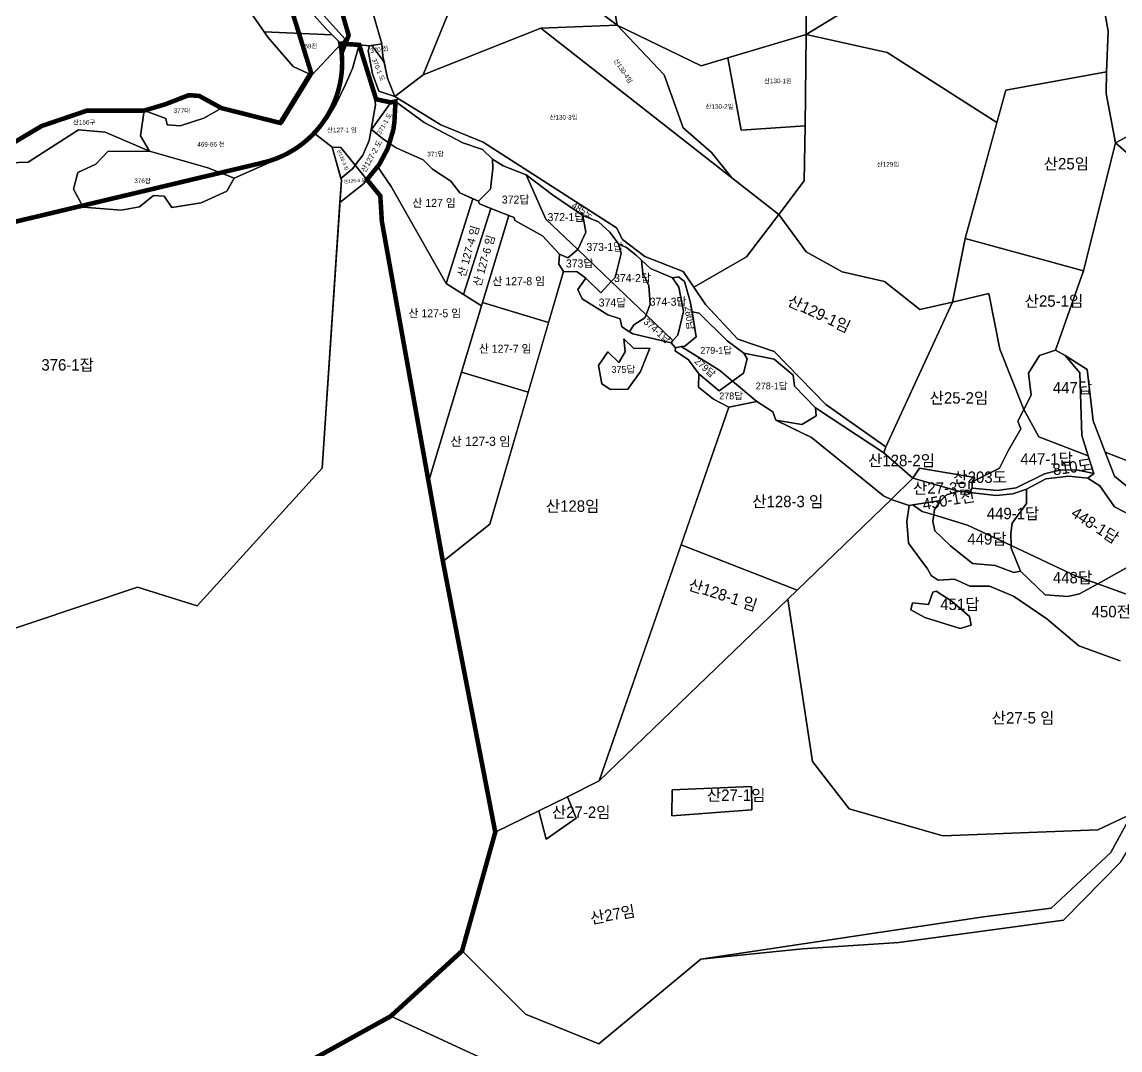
# Model space of a CAD drawing. Header units: metres. Extents: x 245462 to 249549, y 373212 to 377851.
# Drawn here: x 248283.8 to 248763.9, y 375395.7 to 375845.1 of the extents above; entities that cross this region are included whole.
import ezdxf

# ---------------------------------------------------------------- set-up
doc = ezdxf.new("R2010")
doc.units = ezdxf.units.M
doc.linetypes.add('boundary', pattern=[170, 150, -4, 4, -4, 4, -4])
for name, color, linetype in [('-00-경계_369-1 369 매입(20240430)', 7, 'Continuous'), ('-00-도시계획도로 현황측량경계', 7, 'Continuous'), ('00_지번', 6, 'Continuous'), ('00_지적', 6, 'Continuous')]:
    doc.layers.add(name, color=color, linetype=linetype)
doc.styles.get("Standard").update_dxf_attribs({"font": ''})
doc.styles.get('Standard').set_extended_font_data('Gulim')

msp = doc.modelspace()

# ---------------------------------------------------------------- linework, layer by layer
at = {"layer": '-00-경계_369-1 369 매입(20240430)', "color": 1, "linetype": 'boundary', "const_width": 2}
msp.add_lwpolyline([(248391.3689789407, 375380.7545336693), (248445.0782232093, 375410.467200669), (248476.2206105405, 375438.958524864), (248490.7497260903, 375490.8944614339), (248467.8660199061, 375609.1634497723), (248441.1598629489, 375757.8852094399), (248440.4896940912, 375769.0231371544), (248434.6526154468, 375776.1730069671), (248439.995484676, 375782.7160533918), (248443.7233548825, 375789.769071948), (248444.4253155283, 375792.0600700825), (248446.2092129127, 375798.0500644293), (248446.6531589545, 375801.3750528327), (248447.117018037, 375810.3060103768), (248445.1260353242, 375809.8979817965), (248438.6630471403, 375811.2518749425), (248437.7280056661, 375814.260843726), (248431.2697191504, 375835.0506280884), (248423.034398438, 375835.5903837209), (248423.293522064, 375834.0571442072), (248423.499484474, 375832.5158629399), (248423.652039433, 375830.9683825907), (248423.7510045566, 375829.4165532335), (248423.7962615293, 375827.8622301507), (248423.7877562393, 375826.307271596), (248423.7254988591, 375824.7535365939), (248423.6095638193, 375823.2028826941), (248423.4400897244, 375821.6571637743), (248423.2172791883, 375820.1182278045), (248422.9413985878, 375818.587914648), (248422.6127777533, 375817.0680538578), (248422.2318095654, 375815.5604624933), (248421.7989494808, 375814.0669429457), (248421.3147150076, 375812.5892807757), (248420.7796850714, 375811.1292425944), (248420.1944993121, 375809.6885739386), (248419.5598573558, 375808.2689971905), (248418.8765179342, 375806.8722095104), (248418.1452980115, 375805.4998808201), (248417.3670717911, 375804.1536517975), (248416.5427696776, 375802.8351319189), (248415.6733771556, 375801.5458975231), (248414.7599336213, 375800.2874899522), (248413.8035311322, 375799.0614136804), (248412.8053131137, 375797.8691345433), (248411.7664729717, 375796.7120779527), (248410.6882526851, 375795.5916272221), (248409.5719413105, 375794.5091218998), (248408.4188734458, 375793.4658561673), (248407.2304276327, 375792.4630772921), (248406.0080247078, 375791.5019841378), (248404.7531261054, 375790.5837257386), (248403.4672321094, 375789.7093999084), (248402.151880059, 375788.8800519447), (248400.8086425153, 375788.0966733649), (248399.4391253736, 375787.3602007345), (248398.0449659522, 375786.6715145399), (248396.6278310256, 375786.0314381323), (248395.1894148385, 375785.4407367553), (248393.7314370799, 375784.9001166136), (248392.2556408237, 375784.4102240504), (248390.7637904477, 375783.9716447465), (248389.2576695209, 375783.5849030465), (248238.85890649, 375747.7252423583)], dxfattribs=at)
at = {"layer": '-00-도시계획도로 현황측량경계', "color": 5, "linetype": 'boundary', "const_width": 2}
for points in [[(248414.4623466782, 375881.5920172056), (248426.6533239933, 375839.1911847533), (248423.5923344462, 375831.6413476209), (248423.7156091068, 375830.0747325567), (248423.7840746648, 375828.5047669918), (248423.7976475232, 375826.9333678762), (248423.7563111134, 375825.3624539046), (248423.6601159011, 375823.7939431813), (248423.5091793446, 375822.2297508789), (248423.3036857403, 375820.6717868895), (248423.0438860012, 375819.1219535044), (248422.73009734, 375817.5821430921), (248422.3627028939, 375816.0542357757), (248421.9421512646, 375814.5400971495), (248421.4689559409, 375813.0415759949), (248420.9436947041, 375811.5605020182), (248420.3670089074, 375810.0986836334), (248419.7396026829, 375808.6579057358), (248419.0622421031, 375807.2399275308), (248418.3357542344, 375805.846480386), (248417.5610261246, 375804.4792657204), (248416.7390037257, 375803.1399529131), (248415.8706907373, 375801.830177289), (248414.9571473763, 375800.5515380898), (248413.9994890909, 375799.3055965551), (248412.9988851945, 375798.0938739924), (248411.956557432, 375796.9178499331), (248410.8737784988, 375795.7789603122), (248409.7518704778, 375794.678595729), (248408.5922032336, 375793.618099741), (248407.396192732, 375792.5987672296), (248406.1652993123, 375791.6218428103), (248404.9010259182, 375790.6885193199), (248403.6049162321, 375789.7999363576), (248402.2785528228, 375788.9571788973), (248400.9235551936, 375788.161275953), (248399.5415778105, 375787.413199332), (248398.1343080894, 375786.7138624499), (248396.7034643206, 375786.0641192029), (248395.2507935791, 375785.4647629371), (248393.7780695911, 375784.9165254721), (248392.2870905699, 375784.4200762179), (248390.7796770268, 375783.9760213433), (248389.2576695209, 375783.5849030465), (248238.8455422396, 375747.7220576749)], [(248277.835747936, 375790.9154967034), (248292.4550327463, 375799.5916743946), (248312.0748214758, 375806.2559413289), (248337.3016813584, 375806.3353317398), (248346.4005891633, 375809.0524576193), (248356.7124704781, 375813.0485951687), (248361.3134500314, 375812.7336682127), (248371.0104790047, 375807.4168480239), (248396.7015495843, 375800.9190160342), (248410.2129665451, 375822.9360992419), (248395.9896295405, 375868.8682082474)]]:
    msp.add_lwpolyline(points, dxfattribs=at)
at = {"layer": '00_지적', "linetype": 'Continuous'}
for points in [[(248532.1919571108, 375912.9177590835), (248544.1089636425, 375843.7193283869), (248517.5588014597, 375863.6208063606), (248487.1199538817, 375864.5983292522), (248477.6089667285, 375867.1491676897), (248480.8688247178, 375875.1571736888), (248480.5172965207, 375909.3739780258), (248495.5172241531, 375908.7142141214), (248532.1919571108, 375912.9177590835)], [(248647.1717832061, 375883.2897055671), (248662.9445119217, 375895.1948838281), (248667.8544395361, 375898.1219436578), (248671.5724042715, 375899.0769959556), (248679.6003281155, 375901.1401089102), (248688.8292149494, 375905.1652295573), (248692.7671390386, 375908.6652711341), (248696.0180867444, 375910.8853091837), (248702.6132286008, 375899.3874752978), (248722.0394232593, 375879.9248845158), (248691.9878816015, 375861.0195238629), (248664.855090097, 375857.2021245977), (248651.1552668019, 375850.6639486264), (248642.044344776, 375848.8678174269), (248626.7205719606, 375839.6496311858), (248626.8771163674, 375868.9974704985), (248622.7739984095, 375878.0683564929), (248647.1717832061, 375883.2897055671)], [(248381.0877149124, 375853.1577498722), (248391.2938865145, 375838.4539897615), (248402.4170253789, 375825.5372339112), (248410.5900378572, 375821.827381177), (248397.641436736, 375800.6812980922), (248371.0104790047, 375807.4168480239), (248361.3134500314, 375812.7336682127), (248356.7124704781, 375813.0485951709), (248346.4005891633, 375809.0524576214), (248337.3016813584, 375806.3353317398), (248312.0748214758, 375806.2559413289), (248292.4550327463, 375799.5916743946), (248263.2164625381, 375782.2393178737), (248262.7983757115, 375787.9932794034), (248253.0954345013, 375787.6471309921), (248248.0606074744, 375778.270105122), (248239.0656606185, 375778.036967064), (248223.2768898179, 375768.8527735229), (248203.2355962935, 375794.9263180544), (248108.1943958277, 375906.2152267485)], [(248381.0877149124, 375853.1577498722), (248391.2938865145, 375838.4539897615), (248402.4170253789, 375825.5372339112), (248410.5900378572, 375821.827381177), (248397.641436736, 375800.6812980922), (248371.0104790047, 375807.4168480239), (248361.3134500314, 375812.7336682127), (248356.7124704781, 375813.0485951709), (248346.4005891633, 375809.0524576214), (248337.3016813584, 375806.3353317398), (248312.0748214758, 375806.2559413289), (248292.4550327463, 375799.5916743946), (248263.2164625381, 375782.2393178737), (248262.7983757115, 375787.9932794034), (248253.0954345013, 375787.6471309921), (248248.0606074744, 375778.270105122), (248239.0656606185, 375778.036967064), (248223.2768898179, 375768.8527735229), (248203.2355962935, 375794.9263180544), (248108.1943958277, 375906.2152267485)], [(248398.9293146716, 375872.6519179462), (248397.6271954826, 375880.8078524307), (248389.3950701994, 375891.8206636432), (248386.043975002, 375899.1555709306), (248387.1999529613, 375900.1675832227), (248394.7010669727, 375890.1427551846), (248400.2991481533, 375882.9128821232), (248401.7402666238, 375874.7539498142), (248410.1895419863, 375853.9771962398), (248425.175715189, 375837.4715202097), (248423.3987544932, 375835.5665032629), (248416.4826879964, 375842.3163585771), (248406.9625735822, 375853.0841511977), (248400.8974215922, 375865.0509906967), (248399.4003514373, 375870.1109393686), (248398.9293146716, 375872.6519179462)], [(248449.3308289721, 375886.0896242107), (248447.512032231, 375873.6166653707), (248458.680009297, 375871.1278522643), (248465.1219495927, 375872.6929433876), (248468.906978507, 375869.4810198859), (248477.6089667285, 375867.1491676897), (248459.194768598, 375821.9351336911), (248446.7849839359, 375812.44499416), (248443.6418769027, 375820.4709008436), (248441.6337378719, 375830.1588158754), (248441.170658164, 375835.4677791813), (248434.4573300388, 375859.0335441503), (248428.0219527806, 375885.671296351), (248430.0959287064, 375886.488323947), (248448.5708231674, 375886.734608859), (248449.3308289721, 375886.0896242107)], [(248795.8508817308, 375888.6549799383), (248797.8129108357, 375886.0800246613), (248795.5990200223, 375879.8200251315), (248795.7000862528, 375875.5100506409), (248794.7001415802, 375872.2950530125), (248798.5641508219, 375870.3261238383), (248804.4741113715, 375870.7732129488), (248812.9752108291, 375861.3353971521), (248818.0913586935, 375849.9765395648), (248830.2885866321, 375830.9358343938), (248832.2885944288, 375829.721872139), (248761.8585639762, 375792.1639893062), (248757.8902509253, 375813.7768077137), (248757.9191048806, 375823.1917558388), (248758.6878246935, 375841.0006687945), (248755.1545342695, 375860.9985029097), (248752.5223178356, 375875.9003793047), (248795.8508817308, 375888.6549799383)], [(248538.8975234369, 375873.9830794163), (248539.6365102426, 375874.5720876028), (248549.0293928553, 375878.8112095912), (248557.2703275828, 375880.096330145), (248568.1772753308, 375879.593501958), (248585.4612035609, 375878.084778188), (248604.926111985, 375877.0790854129), (248610.9670813223, 375876.9121799503), (248620.1960253265, 375877.2473211107), (248622.7739984095, 375878.0683564929), (248626.8771163674, 375868.9974704985), (248626.7205719606, 375839.6496311858), (248592.4479200034, 375829.3621572672), (248580.7020392872, 375825.8359948385), (248544.1089636425, 375843.7193283869), (248538.8975234369, 375873.9830794163)], [(248722.0394232593, 375879.9248845158), (248740.386363701, 375877.2511837225), (248755.1545342695, 375860.9985029097), (248758.6878246935, 375841.0006687945), (248757.9191048806, 375823.1917558388), (248714.0094694558, 375815.2581194422), (248710.1047106289, 375801.0801377237), (248662.1474996696, 375831.7302242001), (248626.7205719606, 375839.6496311858), (248642.044344776, 375848.8678174269), (248651.1552668019, 375850.6639486264), (248664.855090097, 375857.2021245977), (248691.9878816015, 375861.0195238629), (248722.0394232593, 375879.9248845158)], [(248399.4003514373, 375870.1109393686), (248400.8974215922, 375865.0509906967), (248406.9625735822, 375853.0841511977), (248416.4826879964, 375842.3163585771), (248419.4857168578, 375839.3854214033), (248389.7248601397, 375840.7139528829), (248381.0877149124, 375853.1577498722), (248390.4995111587, 375862.9648411786), (248399.4003514373, 375870.1109393686)], [(248477.6089667285, 375867.1491676897), (248487.1199538817, 375864.5983292522), (248517.5588014597, 375863.6208063606), (248544.1089636425, 375843.7193283869), (248510.6591681939, 375842.4018173895), (248459.194768598, 375821.9351336911), (248477.6089667285, 375867.1491676897)], [(248434.4573300388, 375859.0335441503), (248441.170658164, 375835.4677791813), (248435.7447021766, 375834.5557001785), (248431.2697191481, 375835.0506280905), (248428.3648960368, 375824.6646408177), (248425.2010217186, 375817.6766306301), (248421.1521733597, 375809.3276143109), (248417.1863007187, 375802.5155907262), (248411.5574259678, 375796.4315373311), (248408.9284844494, 375793.5905123949), (248400.3636184677, 375787.9834108502), (248394.0047067693, 375784.5433314484), (248376.5339232441, 375776.778103915), (248365.1179170655, 375781.2339022668), (248339.6189436692, 375788.578466357), (248335.6158614185, 375795.3113669073), (248337.3016813584, 375806.3353317398), (248346.7166824621, 375802.9174966217), (248347.3257217486, 375800.1655213548), (248352.9176991949, 375799.6336109624), (248363.3695900977, 375802.9617543941), (248371.0104790047, 375807.4168480239), (248397.641436736, 375800.6812980922), (248410.5900378572, 375821.827381177), (248423.3987544932, 375835.5665032629), (248425.175715189, 375837.4715202097), (248410.1895419863, 375853.9771962398)], [(248510.6591681939, 375842.4018173895), (248594.1217230889, 375776.9344745726), (248614.6898583541, 375760.896882413), (248600.5622228752, 375742.3877663566), (248577.5145554052, 375729.1124829919), (248572.8774744049, 375735.9873729308), (248556.1894639959, 375742.5880776579), (248546.3754042478, 375749.9308847804), (248543.7253382653, 375755.130814816), (248485.4360806223, 375792.4707040872), (248466.8960634369, 375800.1673740207), (248446.7849839359, 375812.44499416), (248459.194768598, 375821.9351336911), (248510.6591681939, 375842.4018173895)], [(248544.1089636425, 375843.7193283869), (248564.6491879366, 375821.9447677102), (248572.9235008664, 375798.8080245237), (248585.2386011515, 375787.9602756363), (248594.1217230889, 375776.9344745726), (248510.6591681939, 375842.4018173895), (248544.1089636425, 375843.7193283869)], [(248544.1089636425, 375843.7193283869), (248580.7020392872, 375825.8359948385), (248592.4479200034, 375829.3621572672), (248598.3203766043, 375797.805423639), (248626.1801948143, 375799.6418451563), (248625.8545697984, 375775.5549739671), (248614.6898583541, 375760.896882413), (248594.1217230889, 375776.9344745726), (248585.2386011515, 375787.9602756363), (248572.9235008664, 375798.8080245237), (248564.6491879366, 375821.9447677102), (248544.1089636425, 375843.7193283869)], [(248389.7248601397, 375840.7139528829), (248419.4857168578, 375839.3854214033), (248423.3987544932, 375835.5665032629), (248410.5900378572, 375821.827381177), (248402.4170253789, 375825.5372339112), (248391.2938865145, 375838.4539897615), (248389.7248601397, 375840.7139528829)], [(248626.7205719606, 375839.6496311858), (248626.1801948143, 375799.6418451563), (248598.3203766043, 375797.805423639), (248592.4479200034, 375829.3621572672), (248626.7205719606, 375839.6496311858)], [(248626.7205719606, 375839.6496311858), (248662.1474996696, 375831.7302242001), (248710.1047106289, 375801.0801377237), (248696.1465728148, 375750.3932030707), (248690.6400333712, 375722.6242720232), (248676.3231622031, 375719.3940681173), (248660.887058446, 375731.5727612469), (248642.3460944713, 375735.8334502602), (248626.6380444466, 375744.6421578953), (248614.6898583541, 375760.896882413), (248625.8545697984, 375775.5549739671), (248626.1801948143, 375799.6418451563), (248626.7205719606, 375839.6496311858)], [(248419.4824768879, 375790.3276940551), (248411.5574259678, 375796.4315373311), (248417.1863007187, 375802.5155907262), (248421.1521733597, 375809.3276143109), (248425.2010217186, 375817.6766306301), (248428.3648960368, 375824.6646408177), (248431.2697191481, 375835.0506280905), (248437.7280056661, 375814.260843726), (248438.3410867808, 375808.807883532), (248436.4192629648, 375798.1179131893), (248435.5443431848, 375793.2509266828), (248432.9114573269, 375786.8189216298), (248429.5425438395, 375782.431893823), (248423.1954583056, 375790.2077522562), (248419.4824768879, 375790.3276940551)], [(248431.2697191481, 375835.0506280905), (248435.7447021766, 375834.5557001785), (248435.1257386244, 375832.4227024507), (248437.1018835084, 375822.368788952), (248439.8269849035, 375814.8558729482), (248446.7849839359, 375812.44499416), (248466.8960634369, 375800.1673740207), (248485.4360806223, 375792.4707040872), (248543.7253382653, 375755.130814816), (248546.3754042478, 375749.9308847804), (248556.1894639959, 375742.5880776579), (248572.8774744049, 375735.9873729308), (248577.5145554052, 375729.1124829919), (248582.6416449682, 375721.510604681), (248596.7868015896, 375706.3759079692), (248612.7177959798, 375701.0801842527), (248635.3110315355, 375677.8506634245), (248661.541173437, 375659.3761725257), (248660.7002187015, 375656.7531740602), (248630.6930805681, 375676.3266003386), (248621.5479831624, 375685.8614056512), (248620.9769117982, 375690.6703700717), (248612.6338491466, 375697.6782018582), (248599.4818819769, 375700.2299838849), (248592.1898370292, 375705.7218403743), (248579.9007189725, 375717.7075833468), (248576.8397249994, 375718.4055320363), (248575.9516616504, 375722.8094938019), (248573.4295388564, 375731.6314056942), (248570.8905217676, 375733.6363552052), (248568.3055417356, 375733.2663172096), (248558.655532692, 375737.2781453817), (248554.6134978934, 375740.960062292), (248552.3134780837, 375743.0560149994), (248548.0694489771, 375746.4419304235), (248544.5624436884, 375748.028867262), (248540.7813842814, 375753.2067798948), (248535.8143416581, 375757.7226778252), (248528.9763362899, 375760.4985564483), (248526.635324696, 375762.0785113973), (248515.7142691118, 375769.5463006682), (248504.3231966498, 375778.2710756637), (248494.1311929434, 375782.1308962883), (248489.4821719701, 375785.1368075426), (248485.1711312751, 375789.2957176231), (248476.6241320283, 375792.2835685896), (248459.6900873536, 375801.1842567203), (248447.197014574, 375810.3220123451), (248445.1260325406, 375809.8979826172), (248438.6630471403, 375811.2518749425), (248431.2697191481, 375835.0506280905)], [(248441.1587589132, 375828.9688151303), (248442.2967838002, 375826.9588439343), (248443.6418769027, 375820.4709008436), (248446.7849839359, 375812.44499416), (248439.8269849035, 375814.8558729482), (248437.1018835084, 375822.368788952), (248435.1257386244, 375832.4227024507), (248435.7447021766, 375834.5557001785), (248436.8116935353, 375834.7347157267), (248441.1587589132, 375828.9688151303)], [(248441.1587589132, 375828.9688151303), (248436.8116935353, 375834.7347157267), (248441.170658164, 375835.4677791813), (248441.6337378719, 375830.1588158754), (248442.2967838002, 375826.9588439343), (248441.1587589132, 375828.9688151303)], [(248832.2885944288, 375829.721872139), (248834.8226043179, 375828.1839199598), (248835.7156391965, 375825.6159480657), (248839.2667475648, 375817.3610489669), (248843.6136736631, 375820.5870984033), (248847.9547814883, 375812.0872129114), (248850.7749540743, 375799.9483240704), (248849.3869632013, 375799.8523030992), (248850.117019369, 375795.9683359833), (248857.4874808038, 375763.5726301967), (248858.7594754975, 375763.4636505165), (248859.2665871077, 375756.0806993934), (248860.4276557448, 375751.2397442753), (248823.8580606587, 375738.0932505654), (248761.8585639762, 375792.1639893062), (248832.2885944288, 375829.721872139)], [(248757.9191048806, 375823.1917558388), (248757.8902509253, 375813.7768077137), (248761.8585639762, 375792.1639893062), (248747.8825072588, 375736.2500833972), (248696.1465728148, 375750.3932030707), (248714.0094694558, 375815.2581194422), (248757.9191048806, 375823.1917558388)], [(248434.6526126609, 375776.1730077857), (248429.5425438395, 375782.431893823), (248432.9114573269, 375786.8189216298), (248435.5443431848, 375793.2509266828), (248436.4192629648, 375798.1179131893), (248438.3410867808, 375808.807883532), (248437.7280056661, 375814.260843726), (248438.6630471403, 375811.2518749425), (248445.1260325406, 375809.8979826172), (248436.5872641202, 375797.9839165265), (248441.4682979005, 375794.0690139219), (248444.4253127446, 375792.0600709109), (248443.7233520966, 375789.7690727688), (248439.9954818924, 375782.7160542126), (248434.6526126609, 375776.1730077857)], [(248371.0104790047, 375807.4168480239), (248363.3695900977, 375802.9617543941), (248352.9176991949, 375799.6336109624), (248347.3257217486, 375800.1655213548), (248346.7166824621, 375802.9174966217), (248337.3016813584, 375806.3353317398), (248346.4005891633, 375809.0524576214), (248356.7124704781, 375813.0485951709), (248361.3134500314, 375812.7336682127), (248371.0104790047, 375807.4168480239)], [(248447.1170152534, 375810.3060111954), (248446.6531561708, 375801.3750536527), (248446.2092101267, 375798.0500652508), (248444.4253127446, 375792.0600709109), (248441.4682979005, 375794.0690139219), (248436.5872641202, 375797.9839165265), (248445.1260325406, 375809.8979826172), (248447.1170152534, 375810.3060111954)], [(248447.1170152534, 375810.3060111954), (248447.197014574, 375810.3220123451), (248459.6900873536, 375801.1842567203), (248476.6241320283, 375792.2835685896), (248485.1711312751, 375789.2957176231), (248489.4821719701, 375785.1368075426), (248489.7492338893, 375781.0448344214), (248488.7003802611, 375771.9698686126), (248483.4184914151, 375766.6718162117), (248475.1974798666, 375770.3386684514), (248471.3684214857, 375775.4675806058), (248463.2903854218, 375780.6654265563), (248459.2493429727, 375784.8413407302), (248447.4723280427, 375789.9901296251), (248444.4253127446, 375792.0600709109), (248446.2092101267, 375798.0500652508), (248446.6531561708, 375801.3750536527), (248447.1170152534, 375810.3060111954)], [(248337.3016813584, 375806.3353317398), (248335.6158614185, 375795.3113669073), (248339.6189436692, 375788.578466357), (248320.1429229574, 375796.8381186871), (248308.4979712771, 375797.8579325965), (248286.5073111846, 375783.731670425), (248278.0513625931, 375783.4185411511), (248267.7484994038, 375778.2484102674), (248254.277849234, 375760.4533005085), (248234.2421590369, 375747.575061685), (248221.3633183876, 375741.8658939052), (248210.5744028216, 375740.2497357456), (248204.8454719619, 375737.8226604791), (248171.8338930907, 375722.3692349707), (248108.7204363584, 375709.732327516), (248087.2965738211, 375708.4740026261), (248056.1928117669, 375704.1695447246), (247982.1062715843, 375700.8234157021), (247906.1897248206, 375698.5552523863), (247861.871284233, 375678.1946791516)], [(247883.2327800605, 375703.1528712257), (247894.2586509587, 375707.5670174582), (248056.1927255014, 375709.7395137662), (248090.9874847974, 375712.9090351382), (248127.3342132604, 375717.5185725675), (248156.1999525329, 375724.0899832105), (248169.8248349525, 375726.837179013), (248197.6604486817, 375741.8795266154), (248204.4973695019, 375744.5606176317), (248213.5532962447, 375746.0707495281), (248224.3982233387, 375746.9229128075), (248243.8649591456, 375757.0591580525), (248263.2164625381, 375782.2393178737), (248292.4550327463, 375799.5916743946), (248312.0748214758, 375806.2559413289), (248337.3016813584, 375806.3353317398)], [(248278.0513625931, 375783.4185411511), (248286.5073111846, 375783.731670425), (248308.4979712771, 375797.8579325965), (248320.1429229574, 375796.8381186871), (248339.6189436692, 375788.578466357), (248321.4040463328, 375788.4251850081), (248316.1551598474, 375782.9631340393), (248308.1992620157, 375779.1960317241), (248306.3343849261, 375771.9240432587), (248310.6034821646, 375764.1301527236), (248327.2014106484, 375762.8474170155), (248335.2283450058, 375764.2315336827), (248341.2932342943, 375769.2235998989), (248346.0272121163, 375768.9726746484), (248349.3522717796, 375763.9397541287), (248362.1381695262, 375765.995940805), (248373.3430287262, 375771.1030860284), (248376.5339232441, 375776.778103915), (248394.0047067693, 375784.5433314484), (248400.3636184677, 375787.9834108502), (248408.9284844494, 375793.5905123949), (248411.5574259678, 375796.4315373311), (248419.4824768879, 375790.3276940551)], [(248419.4824768879, 375790.3276940551), (248423.4766786551, 375775.8848362251), (248415.1226743605, 375650.0284063072), (248360.3689090033, 375589.7798928242), (248334.3749250912, 375597.9774445469), (248262.855688922, 375574.0794693804)], [(248429.5425438395, 375782.431893823), (248428.4245725474, 375780.9758845942), (248423.2626678293, 375776.6598286021), (248419.4824768879, 375790.3276940551), (248423.1954583056, 375790.2077522562), (248429.5425438395, 375782.431893823)], [(248439.316498499, 375781.8850483027), (248439.9954818924, 375782.7160542126), (248443.7233520966, 375789.7690727688), (248444.4253127446, 375792.0600709109), (248447.4723280427, 375789.9901296251), (248459.2493429727, 375784.8413407302), (248463.2903854218, 375780.6654265563), (248471.3684214857, 375775.4675806058), (248475.1974798666, 375770.3386684514), (248480.9384879326, 375767.7777716398), (248469.2131273803, 375730.6687961992), (248445.2366005652, 375773.1931883455), (248439.316498499, 375781.8850483027)], [(248775.4496928113, 375649.9459900672), (248757.4706829652, 375656.965672454), (248752.1864989947, 375670.7155141771), (248749.5221665885, 375693.11534845), (248739.8981235811, 375699.3081649042), (248735.7331110919, 375701.5940876627), (248747.8825072588, 375736.2500833972), (248761.8585639762, 375792.1639893062), (248823.8580606587, 375738.0932505654)], [(248339.6189436692, 375788.578466357), (248365.1179170655, 375781.2339022668), (248376.5339232441, 375776.778103915), (248373.3430287262, 375771.1030860284), (248362.1381695262, 375765.995940805), (248349.3522717796, 375763.9397541287), (248346.0272121163, 375768.9726746484), (248341.2932342943, 375769.2235998989), (248335.2283450058, 375764.2315336827), (248327.2014106484, 375762.8474170155), (248310.6034821646, 375764.1301527236), (248306.3343849261, 375771.9240432587), (248308.1992620157, 375779.1960317241), (248316.1551598474, 375782.9631340393), (248321.4040463328, 375788.4251850081), (248339.6189436692, 375788.578466357)], [(248504.3231966498, 375778.2710756637), (248512.8024509968, 375758.841315041), (248526.844579624, 375745.5496064908), (248522.4596589444, 375741.98755835), (248518.8386541228, 375743.5854933622), (248511.3835718529, 375751.544333611), (248499.2285334659, 375758.3401074974), (248498.9445153635, 375759.6100960424), (248494.7975146369, 375761.1300233354), (248483.787507486, 375765.5038284237), (248483.4184914151, 375766.6718162117), (248488.7003802611, 375771.9698686126), (248489.7492338893, 375781.0448344214), (248489.4821719701, 375785.1368075426), (248494.1311929434, 375782.1308962883), (248504.3231966498, 375778.2710756637)], [(248429.5425438395, 375782.431893823), (248434.6526126609, 375776.1730077857), (248433.1406496707, 375774.3219946572), (248422.8318326939, 375766.1708802303), (248423.4766786551, 375775.8848362251), (248423.2626678293, 375776.6598286021), (248428.4245725474, 375780.9758845942), (248429.5425438395, 375782.431893823)], [(248484.7751921924, 375720.9560913113), (248476.0426889181, 375691.9951169582), (248461.5955106914, 375644.0821593905), (248441.1598601629, 375757.8852102606), (248440.4896913052, 375769.0231379766), (248434.6526126609, 375776.1730077857), (248435.8015845411, 375777.5800177787), (248439.316498499, 375781.8850483027), (248445.2366005652, 375773.1931883455), (248469.2131273803, 375730.6687961992), (248476.9031594149, 375725.8689420459), (248484.7751921924, 375720.9560913113)], [(248018.7330668577, 375378.1667767355), (247988.2139132159, 375398.9361886113), (247970.6535127882, 375431.0357382202), (247939.0068912751, 375482.4199624355), (247925.4835322082, 375510.4145973415), (247892.7751286441, 375612.6785221393), (247906.1897248206, 375698.5552523863), (247982.1062715843, 375700.8234157021), (248045.811716281, 375455.7527649262), (248056.1965377301, 375463.5908822185), (248248.9748828277, 375566.4932965059), (248262.855688922, 375574.0794693804), (248334.3749250912, 375597.9774445469), (248360.3689090033, 375589.7798928242), (248415.1226743605, 375650.0284063072), (248422.8318326939, 375766.1708802303), (248433.1406496707, 375774.3219946572), (248434.6526126609, 375776.1730077857), (248440.4896913052, 375769.0231379766), (248441.1598601629, 375757.8852102606), (248467.8660171225, 375609.1634505874), (248490.7497233066, 375490.8944622546)], [(248504.3231966498, 375778.2710756637), (248515.7142691118, 375769.5463006682), (248526.635324696, 375762.0785113973), (248528.9763362899, 375760.4985564483), (248530.3824428102, 375753.1236192215), (248526.844579624, 375745.5496064908), (248512.8024509968, 375758.841315041), (248504.3231966498, 375778.2710756637)], [(248469.2131273803, 375730.6687961992), (248480.9384879326, 375767.7777716398), (248483.4184914151, 375766.6718162117), (248483.787507486, 375765.5038284237), (248488.7975107369, 375763.5139171181), (248476.9031594149, 375725.8689420459), (248469.2131273803, 375730.6687961992)], [(248476.9031594149, 375725.8689420459), (248488.7975107369, 375763.5139171181), (248494.7975146369, 375761.1300233354), (248496.680514968, 375760.4400563553), (248485.2041678089, 375722.3780900621), (248484.7751921924, 375720.9560913113), (248476.9031594149, 375725.8689420459)], [(248577.5145554052, 375729.1124829919), (248600.5622228752, 375742.3877663566), (248614.6898583541, 375760.896882413), (248626.6380444466, 375744.6421578953), (248642.3460944713, 375735.8334502602), (248660.887058446, 375731.5727612469), (248676.3231622031, 375719.3940681173), (248690.6400333712, 375722.6242720232), (248661.541173437, 375659.3761725257), (248635.3110315355, 375677.8506634245), (248612.7177959798, 375701.0801842527), (248596.7868015896, 375706.3759079692), (248582.6416449682, 375721.510604681), (248577.5145554052, 375729.1124829919)], [(248485.2041678089, 375722.3780900621), (248496.680514968, 375760.4400563553), (248498.9445153635, 375759.6100960424), (248499.2285334659, 375758.3401074974), (248511.3835718529, 375751.544333611), (248518.8386541228, 375743.5854933622), (248518.5267247467, 375739.1375132395), (248520.6167611142, 375736.0475627983), (248514.0791436039, 375713.6815857978), (248485.2041678089, 375722.3780900621)], [(248528.9763362899, 375760.4985564483), (248535.8143416581, 375757.7226778252), (248540.7813842814, 375753.2067798948), (248544.5624436884, 375748.028867262), (248545.8565017987, 375743.8189107081), (248543.1706780203, 375733.3979270057), (248541.458715756, 375731.5709106332), (248526.844579624, 375745.5496064908), (248530.3824428102, 375753.1236192215), (248528.9763362899, 375760.4985564483)], [(248544.5624436884, 375748.028867262), (248548.0694489771, 375746.4419304235), (248552.3134780837, 375743.0560149994), (248554.6134978934, 375740.960062292), (248555.3285819428, 375735.2811049354), (248557.8656537372, 375729.7451750115), (248558.4117754233, 375721.6972281913), (248556.6688574375, 375717.0222271656), (248541.458715756, 375731.5709106332), (248543.1706780203, 375733.3979270057), (248545.8565017987, 375743.8189107081), (248544.5624436884, 375748.028867262)], [(248747.8825072588, 375736.2500833972), (248735.7331110919, 375701.5940876627), (248728.62618547, 375699.3169901782), (248723.9473317934, 375691.534960909), (248725.0604737893, 375681.9750312699), (248721.8605891796, 375675.6640167426), (248711.3552385896, 375702.0217075182), (248706.5418877855, 375726.3724976309), (248690.6400333712, 375722.6242720232), (248696.1465728148, 375750.3932030707), (248747.8825072588, 375736.2500833972)], [(248518.8386541228, 375743.5854933622), (248522.4596589444, 375741.98755835), (248526.844579624, 375745.5496064908), (248541.458715756, 375731.5709106332), (248536.8328176901, 375726.6348663855), (248530.4137542641, 375733.0097314951), (248526.6077318827, 375735.8056569764), (248520.6167611142, 375736.0475627983), (248518.5267247467, 375739.1375132395), (248518.8386541228, 375743.5854933622)], [(248568.3055417356, 375733.2663172096), (248571.0685894374, 375729.2053825846), (248573.0517452429, 375718.4444731195), (248570.5989175887, 375708.1914920832), (248568.4079667941, 375705.7934714636), (248556.6688574375, 375717.0222271656), (248558.4117754233, 375721.6972281913), (248557.8656537372, 375729.7451750115), (248555.3285819428, 375735.2811049354), (248554.6134978934, 375740.960062292), (248558.655532692, 375737.2781453817), (248568.3055417356, 375733.2663172096)], [(248530.4137542641, 375733.0097314951), (248526.87284889, 375728.1597035819), (248528.6729028825, 375724.0347543956), (248539.8989503751, 375716.9809675411), (248545.4169467911, 375715.2520626561), (248546.0539966057, 375711.8100916442), (248549.4280117983, 375709.6311560423), (248550.8430181521, 375708.7181830373), (248567.6049863996, 375704.8134644698), (248569.5100088855, 375702.6855058141), (248569.4100318357, 375701.2395122971), (248575.2620604873, 375697.311624803), (248579.7671307106, 375691.1787286863), (248579.5892217069, 375685.3687582214), (248586.1922668424, 375680.1098897489), (248592.8262832766, 375676.6920115504), (248536.2261261123, 375513.2930424053), (248522.2583095421, 375506.412864212), (248509.7594736766, 375500.2567047677), (248490.7497233066, 375490.8944622546), (248467.8660171225, 375609.1634505874), (248488.3246504238, 375625.5666764118), (248520.6167611142, 375736.0475627983), (248526.6077318827, 375735.8056569764), (248530.4137542641, 375733.0097314951)], [(248530.4137542641, 375733.0097314951), (248536.8328176901, 375726.6348663855), (248541.458715756, 375731.5709106332), (248556.6688574375, 375717.0222271656), (248556.1898797548, 375715.7522267979), (248551.3189546451, 375712.6481685677), (248549.4280117983, 375709.6311560423), (248546.0539966057, 375711.8100916442), (248545.4169467911, 375715.2520626561), (248539.8989503751, 375716.9809675411), (248528.6729028825, 375724.0347543956), (248526.87284889, 375728.1597035819), (248530.4137542641, 375733.0097314951)], [(248568.3055417356, 375733.2663172096), (248570.8905217676, 375733.6363552052), (248573.4295388564, 375731.6314056942), (248575.9516616504, 375722.8094938019), (248576.8397249994, 375718.4055320363), (248578.5248866986, 375707.3696194699), (248573.564975265, 375703.4155645868), (248572.0239880385, 375703.1385422495), (248569.5100088855, 375702.6855058141), (248567.6049863996, 375704.8134644698), (248568.4079667941, 375705.7934714636), (248570.5989175887, 375708.1914920832), (248573.0517452429, 375718.4444731195), (248571.0685894374, 375729.2053825846), (248568.3055417356, 375733.2663172096)], [(248476.0426889181, 375691.9951169582), (248484.7751921924, 375720.9560913113), (248485.2041678089, 375722.3780900621), (248514.0791436039, 375713.6815857978), (248505.1766644913, 375683.2216171407), (248476.0426889181, 375691.9951169582)], [(248721.8605891796, 375675.6640167426), (248719.2476821979, 375670.5880044496), (248720.588727783, 375667.1700442286), (248715.0219069021, 375657.5860112125), (248711.2450460689, 375649.9449951373), (248699.2892044191, 375643.9708430511), (248700.39316781, 375645.9408492164), (248676.227238562, 375649.9564524256), (248673.2713211305, 375645.677430398), (248660.7002187015, 375656.7531740602), (248661.541173437, 375659.3761725257), (248690.6400333712, 375722.6242720232), (248706.5418877855, 375726.3724976309), (248711.3552385896, 375702.0217075182), (248721.8605891796, 375675.6640167426)], [(248572.0239880385, 375703.1385422495), (248573.564975265, 375703.4155645868), (248578.5248866986, 375707.3696194699), (248576.8397249994, 375718.4055320363), (248579.9007189725, 375717.7075833468), (248592.1898370292, 375705.7218403743), (248599.4818819769, 375700.2299838849), (248600.8539122119, 375697.7920186849), (248599.2410187004, 375691.4910287025), (248594.4620984546, 375688.040973829), (248588.8760561584, 375692.7548610821), (248572.0239880385, 375703.1385422495)], [(248549.4280117983, 375709.6311560423), (248551.3189546451, 375712.6481685677), (248556.1898797548, 375715.7522267979), (248556.6688574375, 375717.0222271656), (248568.4079667941, 375705.7934714636), (248567.6049863996, 375704.8134644698), (248550.8430181521, 375708.7181830373), (248549.4280117983, 375709.6311560423)], [(248541.0734487787, 375684.3931668359), (248537.3254314537, 375686.8430951444), (248535.8163143545, 375694.9380267789), (248539.8891990699, 375700.9320565759), (248544.7172458348, 375696.1981576911), (248547.475158088, 375700.8831743881), (248546.9050735483, 375706.5421341083), (248551.3971147167, 375702.289227356), (248558.2610730637, 375702.5393323179), (248554.2252537116, 375692.3123266072), (248548.6654040126, 375684.5862834009), (248541.0734487787, 375684.3931668359)], [(248541.0734487787, 375684.3931668359), (248548.6654040126, 375684.5862834009), (248554.2252537116, 375692.3123266072), (248558.2610730637, 375702.5393323179), (248551.3971147167, 375702.289227356), (248546.9050735483, 375706.5421341083), (248547.475158088, 375700.8831743881), (248544.7172458348, 375696.1981576911), (248539.8891990699, 375700.9320565759), (248535.8163143545, 375694.9380267789), (248537.3254314537, 375686.8430951444), (248541.0734487787, 375684.3931668359)], [(248569.5100088855, 375702.6855058141), (248572.0239880385, 375703.1385422495), (248588.8760561584, 375692.7548610821), (248594.4620984546, 375688.040973829), (248588.6141960072, 375683.8219066609), (248579.7671307106, 375691.1787286863), (248575.2620604873, 375697.311624803), (248569.4100318357, 375701.2395122971), (248569.5100088855, 375702.6855058141)], [(248599.4818819769, 375700.2299838849), (248612.6338491466, 375697.6782018582), (248620.9769117982, 375690.6703700717), (248621.5479831624, 375685.8614056512), (248630.6930805681, 375676.3266003386), (248630.9831311141, 375672.9606235325), (248627.9171776878, 375671.0435866699), (248624.8272246297, 375669.1115495279), (248613.4722586111, 375670.9513633565), (248612.1422080874, 375674.6843220035), (248605.0491782664, 375679.129187392), (248594.4620984546, 375688.040973829), (248599.2410187004, 375691.4910287025), (248600.8539122119, 375697.7920186849), (248599.4818819769, 375700.2299838849)], [(248739.8981235811, 375699.3081649042), (248746.2742061724, 375691.7143059009), (248747.253626093, 375664.264473573), (248749.9807478051, 375655.439564866), (248728.4327380053, 375663.7241849257), (248721.8605891796, 375675.6640167426), (248725.0604737893, 375681.9750312699), (248723.9473317934, 375691.534960909), (248728.62618547, 375699.3169901782), (248735.7331110919, 375701.5940876627), (248739.8981235811, 375699.3081649042)], [(248769.9320509485, 375628.7910220834), (248761.5160295099, 375633.162867373), (248754.9989248771, 375642.2297160153), (248749.7709001421, 375645.6826158184), (248752.4498550812, 375647.639646457), (248749.9807478051, 375655.439564866), (248747.253626093, 375664.264473573), (248746.2742061724, 375691.7143059009), (248739.8981235811, 375699.3081649042), (248749.5221665885, 375693.11534845), (248752.1864989947, 375670.7155141771), (248757.4706829652, 375656.965672454)], [(248505.1766644913, 375683.2216171407), (248488.3246504238, 375625.5666764118), (248467.8660171225, 375609.1634505874), (248461.5955106914, 375644.0821593905), (248476.0426889181, 375691.9951169582), (248505.1766644913, 375683.2216171407)], [(248594.4620984546, 375688.040973829), (248605.0491782664, 375679.129187392), (248592.8262832766, 375676.6920115504), (248586.1922668424, 375680.1098897489), (248579.5892217069, 375685.3687582214), (248579.7671307106, 375691.1787286863), (248588.6141960072, 375683.8219066609), (248594.4620984546, 375688.040973829)], [(248571.969330877, 375616.4810229245), (248592.8262832766, 375676.6920115504), (248605.0491782664, 375679.129187392), (248609.1771956209, 375676.5422657398), (248612.1422080874, 375674.6843220035), (248613.4722586111, 375670.9513633565), (248625.8972836044, 375664.9245893767), (248629.0492899572, 375663.3956467133), (248644.1583969534, 375651.1229490272), (248660.4835125596, 375637.8632756591), (248663.8015188571, 375636.278335879), (248622.7313582334, 375596.6859194507), (248571.969330877, 375616.4810229245)], [(248630.6930805681, 375676.3266003386), (248660.7002187015, 375656.7531740602), (248673.2713211305, 375645.677430398), (248663.8015188571, 375636.278335879), (248660.4835125596, 375637.8632756591), (248629.0492899572, 375663.3956467133), (248613.4722586111, 375670.9513633565), (248624.8272246297, 375669.1115495279), (248627.9171776878, 375671.0435866699), (248630.9831311141, 375672.9606235325), (248630.6930805681, 375676.3266003386)], [(248749.9807478051, 375655.439564866), (248752.4498550812, 375647.639646457), (248745.6318685624, 375649.1905321951), (248737.9469096687, 375649.2664126838), (248730.8239748792, 375647.5873116214), (248718.4631381925, 375641.4361542495), (248710.1142035227, 375640.1840318321), (248699.1842463805, 375641.2998562561), (248699.2892044191, 375643.9708430511), (248711.2450460689, 375649.9449951373), (248715.0219069021, 375657.5860112125), (248720.588727783, 375667.1700442286), (248719.2476821979, 375670.5880044496), (248721.8605891796, 375675.6640167426), (248728.4327380053, 375663.7241849257), (248749.9807478051, 375655.439564866)], [(248757.4706829652, 375656.965672454), (248761.5078235291, 375646.4597933752), (248800.7271043334, 375614.4105791784)], [(248757.4706829652, 375656.965672454), (248775.4496928113, 375649.9459900672), (248833.0738474338, 375619.5070521417), (248855.417903352, 375607.965462518), (248848.2829899636, 375604.9083689258), (248838.632912024, 375613.3651724064), (248800.7271043334, 375614.4105791784), (248761.5078235291, 375646.4597933752), (248757.4706829652, 375656.965672454)], [(248693.3192998157, 375639.9337729691), (248688.0453538466, 375638.3187002239), (248685.4974060106, 375635.8566744164), (248673.3485018473, 375633.9854965553), (248671.7225146731, 375633.7354727428), (248663.8015188571, 375636.278335879), (248673.2713211305, 375645.677430398), (248693.3192998157, 375639.9337729691)], [(248699.2892044191, 375643.9708430511), (248699.1842463805, 375641.2998562561), (248698.2242813103, 375639.3858520233), (248693.3192998157, 375639.9337729691), (248673.2713211305, 375645.677430398), (248676.227238562, 375649.9564524256), (248700.39316781, 375645.9408492164), (248699.2892044191, 375643.9708430511)], [(248752.4498550812, 375647.639646457), (248749.7709001421, 375645.6826158184), (248741.5169321463, 375646.5484831068), (248731.5070063615, 375645.3123348479), (248723.0261214338, 375640.8972279604), (248717.0941873108, 375638.7521479532), (248709.6922380641, 375638.1050368434), (248698.2242813103, 375639.3858520233), (248699.1842463805, 375641.2998562561), (248710.1142035227, 375640.1840318321), (248718.4631381925, 375641.4361542495), (248730.8239748792, 375647.5873116214), (248737.9469096687, 375649.2664126838), (248745.6318685624, 375649.1905321951), (248752.4498550812, 375647.639646457)], [(248723.0261214338, 375640.8972279604), (248731.5070063615, 375645.3123348479), (248741.5169321463, 375646.5484831068), (248749.7709001421, 375645.6826158184), (248754.9989248771, 375642.2297160153), (248761.5160295099, 375633.162867373), (248769.9320509485, 375628.7910220834), (248774.8350820894, 375625.0401188964), (248778.4830832767, 375623.6681830479), (248782.8731461997, 375618.0482822979), (248784.4652057191, 375613.6413314453), (248777.4312639642, 375612.3802294455), (248754.162593109, 375599.3979409911), (248744.7725918785, 375602.8117765161), (248716.281541218, 375616.1982606586), (248716.1984597173, 375621.4882299776), (248716.6893881334, 375625.9342128862), (248722.9562202101, 375634.5472621504), (248723.0261214338, 375640.8972279604)], [(248693.3192998157, 375639.9337729691), (248698.2242813103, 375639.3858520233), (248709.6922380641, 375638.1050368434), (248717.0941873108, 375638.7521479532), (248723.0261214338, 375640.8972279604), (248722.9562202101, 375634.5472621504), (248716.6893881334, 375625.9342128862), (248716.1984597173, 375621.4882299776), (248716.281541218, 375616.1982606586), (248697.1705087128, 375625.0829151505), (248682.4355202423, 375629.5716618928), (248682.816481484, 375631.9376546486), (248685.4974060106, 375635.8566744164), (248688.0453538466, 375638.3187002239), (248693.3192998157, 375639.9337729691)], [(248769.1070669004, 375498.9687303854), (248754.1972570074, 375491.9915381046), (248686.3756720806, 375489.2805022512), (248645.4137144323, 375501.0908019669), (248629.4514821156, 375521.7554398436), (248618.6994406416, 375592.7988785671), (248663.8015188571, 375636.278335879), (248671.7225146731, 375633.7354727428), (248670.6476292358, 375626.7224950501), (248671.4567717785, 375617.2345603109), (248674.990829399, 375612.2606426965), (248679.7478991467, 375606.0697508045), (248681.2629364681, 375603.1227906561), (248684.3259526732, 375600.9888499685), (248691.5959053131, 375601.4639599843), (248698.1699171994, 375598.3620790837), (248706.7828678822, 375598.4872118475), (248717.3098796017, 375593.9923999468), (248731.8899518427, 375584.1526805449), (248745.8330572677, 375572.3979618952), (248764.006060067, 375565.7642803476)], [(248673.3485018473, 375633.9854965553), (248685.4974060106, 375635.8566744164), (248682.816481484, 375631.9376546486), (248682.4355202423, 375629.5716618928), (248677.4125241714, 375631.1015755526), (248673.3485018473, 375633.9854965553)], [(248764.006060067, 375565.7642803476), (248745.8330572677, 375572.3979618952), (248731.8899518427, 375584.1526805449), (248717.3098796017, 375593.9923999468), (248706.7828678822, 375598.4872118475), (248698.1699171994, 375598.3620790837), (248691.5959053131, 375601.4639599843), (248684.3259526732, 375600.9888499685), (248681.2629364681, 375603.1227906561), (248679.7478991467, 375606.0697508045), (248674.990829399, 375612.2606426965), (248671.4567717785, 375617.2345603109), (248670.6476292358, 375626.7224950501), (248671.7225146731, 375633.7354727428), (248673.3485018473, 375633.9854965553)], [(248673.3485018473, 375633.9854965553), (248677.4125241714, 375631.1015755526), (248682.4355202423, 375629.5716618928), (248681.9985645777, 375626.8646701533), (248682.8696258328, 375622.6017073344), (248689.7656891199, 375616.0678505007), (248699.4067565755, 375608.2910430958), (248709.3327148839, 375607.4572015355), (248717.4347185941, 375604.3403443931), (248720.4536924616, 375604.9553877637), (248731.2147932255, 375594.6306118779), (248741.0857501174, 375593.9077688378), (248746.2447041548, 375595.0418424933), (248754.162593109, 375599.3979409911), (248765.9265936978, 375595.183146698)], [(248682.4355202423, 375629.5716618928), (248697.1705087128, 375625.0829151505), (248716.281541218, 375616.1982606586), (248716.2995598465, 375614.9892676515), (248720.4536924616, 375604.9553877637), (248717.4347185941, 375604.3403443931), (248709.3327148839, 375607.4572015355), (248699.4067565755, 375608.2910430958), (248689.7656891199, 375616.0678505007), (248682.8696258328, 375622.6017073344), (248681.9985645777, 375626.8646701533), (248682.4355202423, 375629.5716618928)], [(248571.9703308764, 375616.4810229329), (248622.7313582334, 375596.6859194507), (248536.2261261123, 375513.2930424053), (248571.9703308764, 375616.4810229329)], [(248720.4536924616, 375604.9553877637), (248716.2995598465, 375614.9892676515), (248716.281541218, 375616.1982606586), (248744.7725918785, 375602.8117765161), (248754.162593109, 375599.3979409911), (248746.2447041548, 375595.0418424933), (248741.0857501174, 375593.9077688378), (248731.2147932255, 375594.6306118779), (248720.4536924616, 375604.9553877637)], [(248784.4652057191, 375613.6413314453), (248785.4392473725, 375610.6073633998), (248790.9952806456, 375606.4874723737), (248806.1772689651, 375601.8507334092), (248806.5972913108, 375600.2597487484), (248803.869328281, 375598.8417143509), (248802.190372921, 375596.5567010271), (248798.992394896, 375596.2736530409), (248797.0694275285, 375594.8506311419), (248787.5714927103, 375594.0154886065), (248781.968536442, 375593.1824064044), (248780.1676095286, 375589.1044011459), (248765.9265936978, 375595.183146698), (248754.162593109, 375599.3979409911), (248777.4312639642, 375612.3802294455), (248784.4652057191, 375613.6413314453)], [(248536.2261261123, 375513.2930424053), (248618.6994406416, 375592.7988785671), (248629.4514821156, 375521.7554398436), (248645.4137144323, 375501.0908019669), (248686.3756720806, 375489.2805022512), (248754.1972570074, 375491.9915381046), (248769.1070669004, 375498.9687303854), (248759.819381747, 375481.9446810204), (248733.8599003878, 375457.6844134984), (248704.2791225243, 375453.847976462), (248580.6310895741, 375435.3291634925), (248535.9869079574, 375398.3526772006), (248503.9898828186, 375411.3391093386), (248476.2206077567, 375438.958525684), (248490.7497233066, 375490.8944622546), (248509.7594736766, 375500.2567047677), (248512.9776471755, 375487.9138231892), (248526.172433485, 375497.0219770323), (248522.2583095421, 375506.412864212), (248536.2261261123, 375513.2930424053)], [(248693.9882266275, 375579.8751169823), (248678.5652361235, 375584.7398509658), (248672.4042185226, 375588.0637370381), (248673.1991672667, 375591.0897325484), (248680.0931404355, 375590.3728433544), (248681.98704502, 375595.8588422229), (248683.5560305467, 375596.2358644462), (248690.4690624921, 375591.7189966581), (248698.115121349, 375585.2051513258), (248698.7621763667, 375581.4241823553), (248693.9882266275, 375579.8751169823)], [(248683.5560305467, 375596.2358644462), (248681.98704502, 375595.8588422229), (248680.0931404355, 375590.3728433544), (248673.1991672667, 375591.0897325484), (248672.4042185226, 375588.0637370381), (248678.5652361235, 375584.7398509658), (248693.9882266275, 375579.8751169823), (248698.7621763667, 375581.4241823553), (248698.115121349, 375585.2051513258), (248690.4690624921, 375591.7189966581), (248683.5560305467, 375596.2358644462)], [(248556.1954034948, 375359.1872078219), (248445.0782204233, 375410.4672014904), (248476.2206077567, 375438.958525684), (248503.9898828186, 375411.3391093386), (248535.9869079574, 375398.3526772006), (248580.6310895741, 375435.3291634925), (248625.0317748628, 375439.8778261594), (248667.2204986516, 375442.7274640101), (248739.2319527766, 375452.3955261118), (248764.1794192001, 375477.9787706091), (248793.4324942137, 375527.2959500014), (248812.3126237465, 375576.774967754), (248849.1195939822, 375565.6286000624)], [(248764.1794192001, 375477.9787706091), (248739.2319527766, 375452.3955261118), (248667.2204986516, 375442.7274640101), (248625.0317748628, 375439.8778261594), (248580.6310895741, 375435.3291634925), (248704.2791225243, 375453.847976462), (248733.8599003878, 375457.6844134984), (248759.819381747, 375481.9446810204), (248782.1376251346, 375522.8557996351)], [(248602.8407961774, 375510.9330876359), (248568.0820103749, 375509.4505573223), (248567.9181882025, 375498.0296182241), (248602.9799552952, 375500.6121471301), (248602.8407961774, 375510.9330876359)], [(248567.9181882025, 375498.0296182241), (248568.0820103749, 375509.4505573223), (248602.8407961774, 375510.9330876359), (248602.9799552952, 375500.6121471301), (248567.9181882025, 375498.0296182241)], [(248522.2583095421, 375506.412864212), (248526.172433485, 375497.0219770323), (248512.9776471755, 375487.9138231892), (248509.7594736766, 375500.2567047677), (248522.2583095421, 375506.412864212)], [(248490.7497233066, 375490.8944622546), (248476.2206077567, 375438.958525684), (248445.0782204233, 375410.4672014904), (248391.3689761547, 375380.7545344858)], [(248445.0782204233, 375410.4672014904), (248556.1954034948, 375359.1872078219), (248682.7095543937, 375304.5274714836), (248743.7066991351, 375273.5315886651), (248827.3690491279, 375221.2471752111), (248813.3362012923, 375216.4049846552), (248764.4594364041, 375218.5742153246), (248722.4206569721, 375219.2565601967), (248630.2846531964, 375252.2059497787), (248603.1926454719, 375262.3224738773), (248556.1969211813, 375261.2087519854), (248417.7396935629, 375260.5086109335), (248329.7745800754, 375299.0790340485), (248363.3696300674, 375348.4822800195), (248391.3689761547, 375380.7545344858), (248445.0782204233, 375410.4672014904)]]:
    msp.add_lwpolyline(points, dxfattribs=at)

# ---------------------------------------------------------------- texts
at = {"layer": '00_지번', "attachment_point": 7}
for s, insert, char_height in [('369전', (248405.7460940192, 375833.3398376457), 2), ('산130-1임', (248608.2583305211, 375818.1091974546), 2), ('산130-2임', (248582.7008258765, 375806.933433764), 2), ('377대', (248350.1238356262, 375805.0892503517), 2), ('산130-3임', (248514.5008700589, 375802.1984987327), 2), ('산156구', (248306.1364563409, 375800.0137376886), 2), ('산127-1 임', (248417.2045562031, 375796.6441781306), 2), ('469-66 천', (248360.4630584576, 375790.4273701433), 2), ('371답', (248461.0199422358, 375786.1406700992), 2), ('산25임', (248730.5392417119, 375780.145031369), 5), ('산129임', (248657.5928868097, 375781.6038969103), 2), ('376잡', (248332.9247246294, 375774.4485451269), 2), ('산 127 임', (248454.4999535597, 375763.9184243748), 3.5), ('372답', (248493.613470652, 375765.3580390405), 3.5), ('372-1답', (248513.5959445638, 375757.6887514352), 3.5), ('373-1답', (248530.5977769307, 375744.656226508), 3.5), ('373답', (248521.6109101088, 375737.4473058988), 3.5), ('산 127-8 임', (248489.4878892, 375729.6665598693), 3.5), ('374-2답', (248542.688942889, 375731.0615788477), 3.5), ('374답', (248535.9887398764, 375720.3538444899), 3.5), ('374-3답', (248558.2705189323, 375720.7072870053), 3.5), ('산25-1임', (248722.1851437678, 375720.1288274235), 5), ('산 127-5 임', (248452.8068330603, 375715.6387554096), 3.5), ('산 127-7 임', (248483.5723627655, 375700.1604900063), 3.5), ('279-1답', (248580.3862279971, 375699.747813121), 3), ('376-1잡', (248292.2883209734, 375692.2179300556), 5), ('375답', (248541.5474089171, 375691.4140992689), 3), ('278-1답', (248604.6535963669, 375684.1955020821), 3), ('산25-2임', (248680.6293615542, 375677.7696935329), 5), ('447답', (248734.5174567289, 375682.2477924459), 5), ('278답', (248588.6673472275, 375679.8191781987), 3), ('산 127-3 임', (248471.1339094404, 375659.4036935802), 4), ('산128-2임', (248653.7251969119, 375650.4351210034), 5), ('447-1답', (248720.3271879853, 375651.1070160995), 5), ('산203도', (248691.0054984099, 375643.1624745946), 5), ('산27-3임', (248673.366555381, 375638.3878461189), 5), ('산128임', (248512.8300782215, 375630.478409003), 5), ('산128-3 임', (248603.0795449556, 375632.504120006), 5), ('449-1답', (248705.6353202849, 375627.273937185), 5), ('449답', (248697.1415595025, 375616.1470744083), 5), ('448답', (248734.5394497353, 375599.2167293778), 5), ('451답', (248685.3186981919, 375587.592949687), 5), ('450전', (248751.473148431, 375584.4183718898), 5), ('산27-5 임', (248707.7591845798, 375537.9170151324), 5), ('산27-1임', (248583.2479493442, 375504.1121553619), 5), ('산27-2임', (248515.4921678845, 375496.67796338), 5)]:
    msp.add_mtext(s, dxfattribs=dict(at, insert=insert, char_height=char_height))
for s, insert, char_height, rotation in [('370 전', (248436.290120455, 375831.2568692088), 2, 9.000000000000002), ('370-1 도', (248436.7723825743, 375828.6235878085), 2, 292), ('산130-4임', (248542.2566568506, 375828.0842566615), 2, 304), ('371-1 도', (248440.688298474, 375795.5974447609), 2, 60.96522589), ('산127-2 도', (248434.0821565437, 375778.9362401543), 2.399999999999999, 60.96522589), ('산126-3 임', (248421.3714070492, 375788.9155131941), 1.5, 292.9457907), ('산126-4 도', (248424.4850177039, 375774.4460674586), 1.5, 4.008621256000003), ('485도', (248523.6991976036, 375763.9086566996), 3, 330.42371049999997), ('산 127-4 임', (248477.7801497375, 375733.1970097877), 3.5, 74), ('산 127-6 임', (248484.6021068731, 375729.0488585449), 3.5, 74), ('산129-1임', (248617.8313428838, 375721.0332894606), 5, 335), ('280답', (248573.249202511, 375720.5998865762), 3, 276.9587533), ('374-1답', (248555.1667612156, 375713.3772310155), 3, 318), ('279답', (248577.3739835512, 375696.1084982861), 3, 318.7977227), ('810도', (248734.8573461962, 375646.7723518939), 5, 7.999999999999998), ('450-1전', (248678.1154125553, 375631.2780749415), 5, 9.999999999999995), ('448-1답', (248741.8193369101, 375628.8683733563), 5, 327), ('산128-1 임', (248574.595687414, 375596.6176775543), 5, 342), ('산27임', (248532.828532494, 375450.293299071), 5, 9.999999999999995)]:
    msp.add_mtext(s, dxfattribs=dict(at, insert=insert, char_height=char_height, rotation=rotation))

doc.saveas('drawing.dxf')
